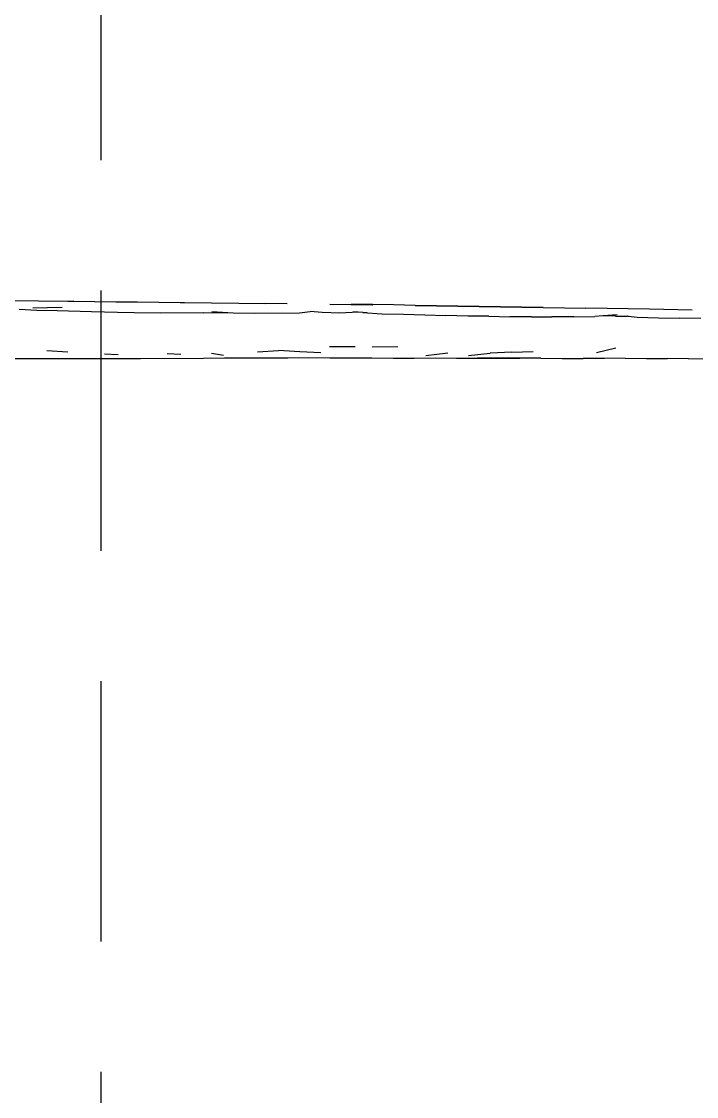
# Model space of a CAD drawing. Header units: millimetres. Extents: x 0 to 460473, y -68369 to 85219.
# Drawn here: x 224416 to 224740, y -37050 to -36534 of the extents above; entities that cross this region are included whole.
import ezdxf

# ---------------------------------------------------------------- set-up
doc = ezdxf.new("R2010")
doc.units = ezdxf.units.MM
doc.header["$LTSCALE"] = 50
doc.linetypes.add('HIDDEN2', pattern=[0.1875, 0.125, -0.0625])
doc.layers.add('ha', color=8, linetype='Continuous')
doc.layers.add('hid', color=8, linetype='HIDDEN2')

# ---------------------------------------------------------------- blocks, each defined once
blk = doc.blocks.new('12312')
for p, q in [((250034.8, -37179.13), (250062.94, -37179.44)), ((250062.94, -37179.44), (250063.6, -37179.45)), ((250063.6, -37179.45), (250065.48, -37179.48)), ((250065.48, -37179.48), (250065.57, -37179.48)), ((250065.61, -37179.46), (250065.57, -37179.48)), ((250065.57, -37179.48), (250065.63, -37179.48)), ((250065.63, -37179.48), (250065.61, -37179.46)), ((250065.63, -37179.48), (250075.85, -37179.58)), ((250075.85, -37179.58), (250075.9, -37179.59)), ((250075.9, -37179.59), (250086.08, -37179.72)), ((250086.08, -37179.72), (250086.13, -37179.69)), ((250086.17, -37179.72), (250086.13, -37179.69)), ((250086.17, -37179.72), (250096.39, -37179.82)), ((250096.39, -37179.82), (250106.65, -37179.95)), ((250106.65, -37179.95), (250116.91, -37180.06)), ((250116.91, -37180.06), (250118.89, -37180.08)), ((250118.89, -37180.08), (250157.94, -37180.51)), ((250168.21, -37180.64), (250157.94, -37180.51)), ((250188.71, -37180.88), (250198.91, -37181.02)), ((250048.1, -37183.94), (250039.7, -37183.47)), ((250060.33, -37182.52), (250046.18, -37182.79)), ((250057.92, -37184.09), (250048.1, -37183.94)), ((250074.29, -37184.6), (250057.92, -37184.09)), ((250086.8, -37184.81), (250074.29, -37184.6)), ((250094.77, -37184.98), (250086.8, -37184.81)), ((250107.25, -37185.14), (250094.77, -37184.98)), ((250127.86, -37185.04), (250107.25, -37185.14)), ((250127.86, -37185.04), (250136.62, -37184.92)), ((250132.04, -37184.35), (250142.28, -37184.99)), ((250136.62, -37184.92), (250142.28, -37184.99)), ((250142.28, -37184.99), (250152.5, -37185.26)), ((250152.5, -37185.26), (250174.17, -37184.97)), ((250174.17, -37184.97), (250179.23, -37184.32)), ((250185.02, -37184.82), (250179.23, -37184.32)), ((250193.4, -37185.27), (250185.02, -37184.82)), ((250202.3, -37184.76), (250193.4, -37185.27)), ((250198.91, -37181.02), (250198.96, -37181.01)), ((250198.96, -37181.01), (250209.17, -37181.16)), ((250209.21, -37181.11), (250198.96, -37181.01)), ((250202.3, -37184.76), (250199.85, -37184.65)), ((250204.55, -37184.87), (250202.3, -37184.76)), ((250204.55, -37184.87), (250213.63, -37185.55)), ((250206.57, -37184.97), (250204.55, -37184.87)), ((250209.17, -37181.16), (250209.3, -37181.17)), ((250219.45, -37181.27), (250209.21, -37181.11)), ((250213.63, -37185.55), (250224.05, -37185.72)), ((250229.69, -37181.44), (250219.45, -37181.27)), ((250224.05, -37185.72), (250234.29, -37185.94)), ((250250.14, -37181.83), (250229.69, -37181.44)), ((250229.69, -37181.44), (250291.04, -37182.46)), ((250234.29, -37185.94), (250244.39, -37186.32)), ((250260.37, -37182), (250250.14, -37181.83)), ((250291.04, -37182.46), (250260.37, -37182)), ((250291.04, -37182.46), (250301.23, -37182.61)), ((250301.28, -37182.58), (250301.23, -37182.61)), ((250301.31, -37182.61), (250301.28, -37182.58)), ((250301.31, -37182.61), (250311.51, -37182.74)), ((250342.11, -37183.28), (250311.51, -37182.74)), ((250362.49, -37183.69), (250342.11, -37183.28)), ((250254.85, -37186.57), (250244.39, -37186.32)), ((250264.97, -37186.67), (250254.85, -37186.57)), ((250264.97, -37186.67), (250275.06, -37186.9)), ((250285.42, -37187.02), (250275.06, -37186.9)), ((250285.42, -37187.02), (250295.22, -37186.94)), ((250305.76, -37186.96), (250295.22, -37186.94)), ((250305.76, -37186.96), (250315.9, -37186.83)), ((250319.82, -37186.55), (250315.9, -37186.83)), ((250326.47, -37186.07), (250319.82, -37186.55)), ((250325.71, -37186.71), (250319.82, -37186.55)), ((250325.71, -37186.71), (250331.56, -37186.64)), ((250331.79, -37186.62), (250331.56, -37186.64)), ((250331.79, -37186.62), (250336.16, -37187.07)), ((250336.16, -37187.07), (250346.39, -37187.43)), ((250346.39, -37187.43), (250356.59, -37187.64)), ((250366.7, -37187.68), (250356.59, -37187.64)), ((250200.84, -37201.36), (250188.53, -37201.35)), ((250208.94, -37201.38), (250221.31, -37201.19)), ((250062.92, -37203.87), (250052.85, -37203.32)), ((250080.54, -37204.64), (250087.08, -37205.07)), ((250110.61, -37204.53), (250117.26, -37204.88)), ((250128.11, -37206.83), (250138.21, -37206.67)), ((250131.9, -37204.42), (250137.65, -37205.35)), ((250138.21, -37206.67), (250148.29, -37206.68)), ((250148.29, -37206.68), (250158.39, -37206.61)), ((250153.93, -37203.71), (250164.12, -37203.08)), ((250158.39, -37206.61), (250168.47, -37206.58)), ((250174.22, -37203.69), (250164.12, -37203.08)), ((250168.47, -37206.58), (250178.57, -37206.52)), ((250184.29, -37204.18), (250174.22, -37203.69)), ((250178.57, -37206.52), (250188.68, -37206.63)), ((250188.68, -37206.63), (250208.91, -37206.66)), ((250208.91, -37206.66), (250219.03, -37206.72)), ((250234.81, -37205.46), (250245.25, -37204.19)), ((250255.17, -37205.55), (250265.64, -37204.47)), ((250275.95, -37203.96), (250265.64, -37204.47)), ((250275.95, -37203.96), (250286.2, -37203.63)), ((250325.94, -37202.02), (250316.69, -37204.22)), ((250037.36, -37206.9), (250047.44, -37206.88)), ((250047.44, -37206.88), (250057.51, -37207)), ((250057.51, -37207), (250067.61, -37207.01)), ((250067.61, -37207.01), (250077.68, -37206.94)), ((250077.68, -37206.94), (250087.77, -37206.94)), ((250087.77, -37206.94), (250097.85, -37206.89)), ((250097.85, -37206.89), (250128.11, -37206.83)), ((250219.03, -37206.72), (250229.16, -37206.74)), ((250229.16, -37206.74), (250239.28, -37206.71)), ((250239.28, -37206.71), (250249.42, -37206.85)), ((250249.42, -37206.85), (250259.57, -37206.85)), ((250259.57, -37206.85), (250269.71, -37206.76)), ((250279.86, -37206.81), (250259.57, -37206.85)), ((250269.71, -37206.76), (250279.86, -37206.81)), ((250289.98, -37206.82), (250279.86, -37206.81)), ((250289.98, -37206.82), (250300.11, -37206.93)), ((250300.11, -37206.93), (250310.2, -37206.99)), ((250320.29, -37206.93), (250310.2, -37206.99)), ((250320.35, -37206.93), (250320.29, -37206.93)), ((250320.29, -37206.93), (250320.32, -37206.96)), ((250320.32, -37206.96), (250320.35, -37206.93)), ((250320.41, -37206.93), (250320.35, -37206.93)), ((250330.44, -37206.86), (250320.41, -37206.93)), ((250330.44, -37206.86), (250340.58, -37206.93)), ((250340.58, -37206.93), (250345.82, -37206.96)), ((250345.82, -37206.96), (250350.7, -37207)), ((250360.84, -37207.04), (250350.7, -37207)), ((250360.84, -37207.04), (250370.98, -37206.89))]:
    blk.add_line(p, q)

msp = doc.modelspace()

# ---------------------------------------------------------------- linework, layer by layer
at = {"layer": 'hid', "ltscale": 20}
msp.add_line((224453.99868442, -34787.76328172), (224453.99868442, -39307.76328172), dxfattribs=at)

# ---------------------------------------------------------------- block references
at = {"layer": 'ha'}
msp.add_blockref('12312', (-25624.78545841, 511.56126197), dxfattribs=at)

doc.saveas('drawing.dxf')
